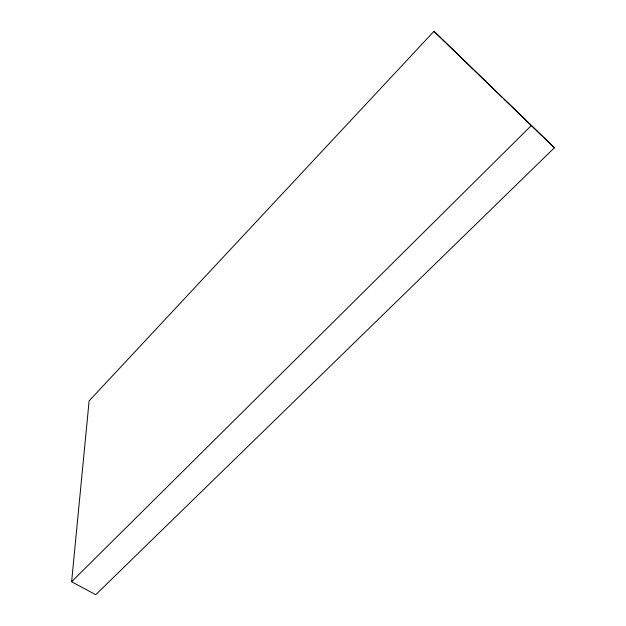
<?xml version="1.0" encoding="UTF-8"?>
<svg xmlns="http://www.w3.org/2000/svg" width="626" height="626" viewBox="0 0 626 626"><rect width="100%" height="100%" fill="white"/><g stroke="black" fill="none" stroke-linecap="round" stroke-linejoin="round"><path stroke-width="0.94" d="M71.614 581.734L89.119 400.883L433.974 31.3L554.386 147.767L95.739 594.7L71.614 581.734L531.443 125.435M502.561 97.687L433.974 31.3M503.961 99.041L554.386 147.767"/></g></svg>
